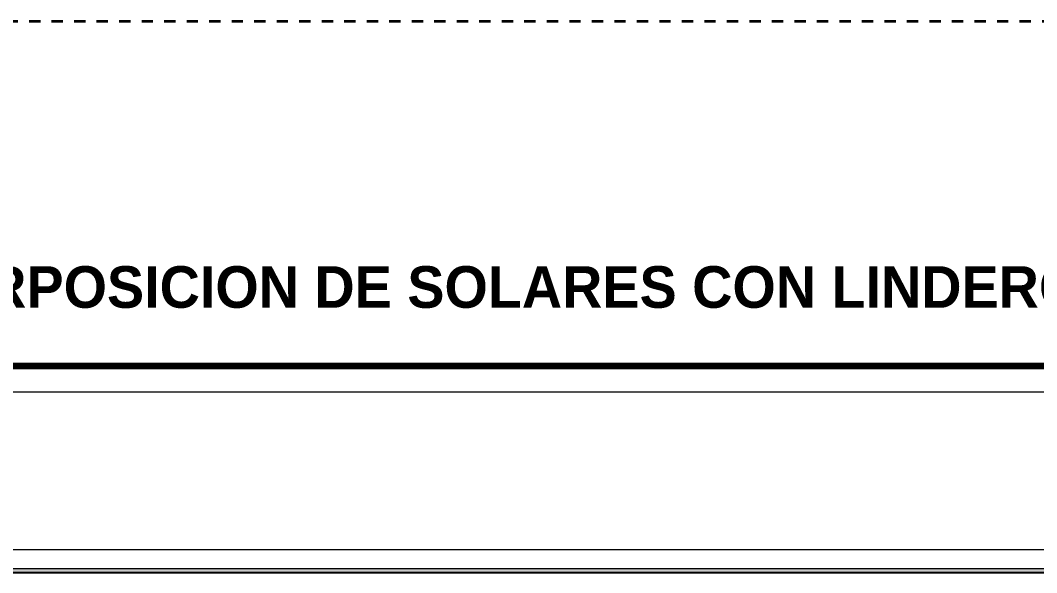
# Model space of a CAD drawing. Header units: metres. Extents: x -144 to 1000, y -717 to 29.
# Drawn here: x -55.57 to -46.54, y -589.13 to -584.21 of the extents above; entities that cross this region are included whole.
import ezdxf

# ---------------------------------------------------------------- set-up
doc = ezdxf.new("R2010")
doc.units = ezdxf.units.M
doc.linetypes.add('Elevado', pattern=[0.003969, 0.002381, -0.001587])
doc.layers.get('0').update_dxf_attribs({"color": 1})
for name, color, linetype, lineweight in [('A-DETL', 1, 'Continuous', 9), ('A-DETL-THIN', 1, 'Continuous', 9), ('G-ANNO-TEXT', 2, 'Continuous', 9), ('G-ANNO-TTLB', 3, 'Continuous', 18), ('G-IMPT', 1, 'Continuous', 9)]:
    doc.layers.add(name, color=color, linetype=linetype, lineweight=lineweight)
doc.styles.add('Britannic Bold_B_8', font='', dxfattribs={"height": 0.006})
doc.styles.get('Britannic Bold_B_8').set_extended_font_data('Britannic Bold', bold=True)

# ---------------------------------------------------------------- blocks, each defined once
blk = doc.blocks.new('tarjeta de nathalie 00')
at = {"layer": 'G-IMPT', "lineweight": 9}
h = blk.add_hatch(color=3, dxfattribs=at)
h.paths.add_polyline_path([(-145.238879, -717.384885), (-145.210187, -717.384885), (-145.210187, -716.893552), (-145.210187, -716.799339), (-145.238879, -716.799339), (-145.238879, -716.893792)])
h.paths.add_polyline_path([(-145.209959, -716.799099), (-145.209959, -717.385099), (-145.239202, -717.385099), (-145.239202, -716.799099)])
h.paths.add_polyline_path([(-145.239019, -717.386799), (-145.208259, -717.386799), (-145.208259, -716.797399), (-145.239202, -716.797399), (-146.098659, -716.797399), (-146.098659, -717.386799)])
h.paths.add_polyline_path([(-145.207952, -716.797074), (-145.207952, -717.387099), (-146.098981, -717.387099), (-146.098981, -716.797074)])
at = {"layer": 'G-ANNO-TTLB', "color": 3}
for p, q in [((-145.209959, -717.385099), (-146.096959, -717.385099)), ((-146.098981, -717.387099), (-145.207952, -717.387099)), ((-146.098981, -717.387133), (-145.207952, -717.387133))]:
    blk.add_line(p, q, dxfattribs=at)
at = {"layer": 'G-ANNO-TTLB'}
blk.add_line((-145.239019, -717.386799), (-146.098659, -717.386799), dxfattribs=at)
blk = doc.blocks.new('tgitgigik')
at = {"layer": 'A-DETL', "linetype": 'Elevado', "lineweight": 35}
blk.add_line((-44.268, -621.627), (-73.248, -621.627), dxfattribs=at)

msp = doc.modelspace()

# ---------------------------------------------------------------- block references
at = {"xscale": 99.43160266323505, "yscale": 99.43160266323505, "zscale": 99.43160266323505}
msp.add_blockref('tarjeta de nathalie 00', (14409.0708, 70741.8273), dxfattribs=at)

# ---------------------------------------------------------------- next in the draw order: linework, layer by layer
at = {"layer": 'A-DETL', "lineweight": 100, "ltscale": 100}
msp.add_line((-62.333, -587.2854), (-42.2505, -587.2854), dxfattribs=at)
at = {"layer": 'A-DETL-THIN', "lineweight": 18}
msp.add_line((-62.333, -587.5169), (-42.2505, -587.5169), dxfattribs=at)

# ---------------------------------------------------------------- next in the draw order: block references
at = {"color": 3, "xscale": 0.8541994150743745, "yscale": 0.8541994150743745, "zscale": 0.8541994150743745}
msp.add_blockref('tgitgigik', (-4.7815, -53.2302), dxfattribs=at)

# ---------------------------------------------------------------- next in the draw order: texts
at = {"layer": 'G-ANNO-TEXT', "style": 'Britannic Bold_B_8'}
msp.add_text('PLANTA DE SUPERPOSICION DE SOLARES CON LINDEROS', height=0.370282, dxfattribs=at).set_placement((-60.1958, -586.7694))

doc.saveas('drawing.dxf')
